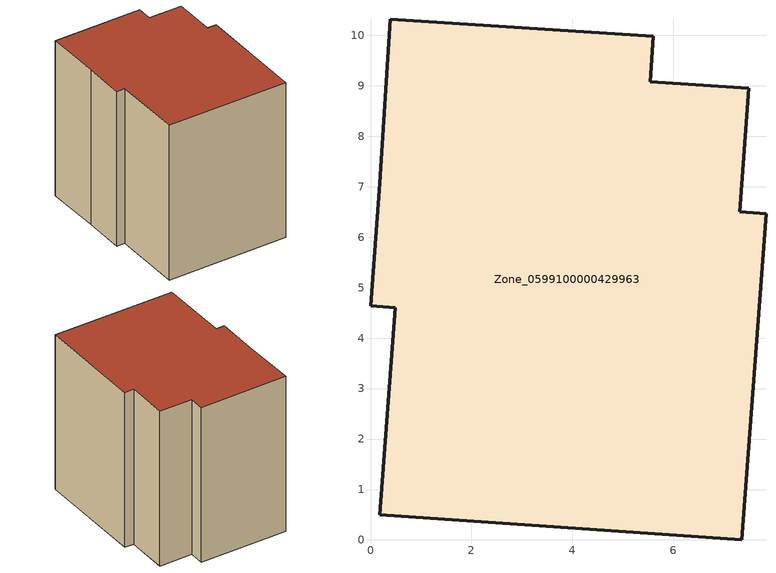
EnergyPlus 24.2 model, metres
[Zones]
Zone_0599100000429963
 floor ground (C_G): 7.84,6.46 7.36,0 0.18,0.5 0.49,4.61 0,4.64 0.18,7.07 0.4,10.32 5.6,9.98 5.54,9.08 7.5,8.95 7.31,6.5 z7.51
 wall outside (C_F): 5.54,9.08 5.6,9.98 0.4,10.32 0.18,7.07 0,4.64 0.49,4.61 0.18,0.5 7.36,0 7.84,6.46 7.31,6.5 7.5,8.95 5.54,9.08 z7.51:16.99
 roof outside (C_R): 7.31,6.5 7.5,8.95 5.54,9.08 5.6,9.98 0.4,10.32 0.18,7.07 0,4.64 0.49,4.61 0.18,0.5 7.36,0 7.84,6.46 z16.99
[BUILDING]
Pand.0599100000429963: North Axis=0; Terrain=City; Loads Convergence Tolerance Value=0.04; Temperature Convergence Tolerance Value=0.4; Solar Distribution=FullExterior; Maximum Number of Warmup Days=25; Minimum Number of Warmup Days=1
[Site:Location]
Rotterdam.The.Hague.AP_ZH_NLD Design_Conditions: Latitude=51.96; Longitude=4.45; Time Zone=1; Elevation=-4.5
[SITE:GROUNDTEMPERATURE:BUILDINGSURFACE]
18, 18, 18, 18, 18, 18, 18, 18, 18, 18, 18, 18
[MATERIAL] Thermal Absorptance=0.9; Solar Absorptance=0.7; Visible Absorptance=0.7
Name | Roughness | Thickness | Conductivity | Density | Specific Heat
G.TI.2006-2014 | MediumSmooth | 0.15 | 0.06 | 540 | 1210
F.TI.2006-2014 | Rough | 0.3 | 0.12 | 1920 | 840
R.TI.2006-2014 | MediumRough | 0.2 | 0.08 | 1500 | 1000
[CONSTRUCTION]
C_G: G.TI.2006-2014
C_F: F.TI.2006-2014
C_R: R.TI.2006-2014
[ZONE]
Zone_0599100000429963: Type=1; Multiplier=1; Ceiling Height=Autocalculate; Volume=Autocalculate; Floor Area=autocalculate; Part of Total Floor Area=Yes
[ZONEINFILTRATION:DESIGNFLOWRATE]
Infil_Zone_0599100000429963: Zone or ZoneList or Space or SpaceList=Zone_0599100000429963; Schedule=AlwaysOn; Design Flow Rate Calculation Method=Flow/Area; Flow Rate per Floor Area=0.0015; Constant Term Coefficient=1; Temperature Term Coefficient=0; Velocity Term Coefficient=0; Velocity Squared Term Coefficient=0
[HVACTEMPLATE:ZONE:IDEALLOADSAIRSYSTEM]
Zone_0599100000429963: Maximum Heating Supply Air Temperature=50; Minimum Cooling Supply Air Temperature=13; Maximum Heating Supply Air Humidity Ratio=0.0156; Minimum Cooling Supply Air Humidity Ratio=0.0077; Heating Limit=NoLimit; Cooling Limit=NoLimit; Dehumidification Control Type=ConstantSensibleHeatRatio; Cooling Sensible Heat Ratio=0.7; Dehumidification Setpoint=60; Humidification Control Type=None; Humidification Setpoint=30; Outdoor Air Method=None; Outdoor Air Flow Rate per Person=0.00944; Outdoor Air Flow Rate per Zone Floor Area=0; Outdoor Air Flow Rate per Zone=0; Demand Controlled Ventilation Type=None; Outdoor Air Economizer Type=NoEconomizer; Heat Recovery Type=None; Sensible Heat Recovery Effectiveness=0.7; Latent Heat Recovery Effectiveness=0.65
[ZONECONTROL:THERMOSTAT]
ThermostatControl_Zone_0599100000429963: Zone or ZoneList=Zone_0599100000429963; Control Type Schedule=DualSetpointControlType; Control 1=Thermostat_Zone_0599100000429963; Temperature Difference Between Cutout And Setpoint=0
[THERMOSTATSETPOINT:DUALSETPOINT]
Thermostat_Zone_0599100000429963: Heating Setpoint Temperature Schedule=HeatingSetpoint_Zone_0599100000429963; Cooling Setpoint Temperature Schedule=CoolingSetpoint_Zone_0599100000429963
[SCHEDULE:COMPACT]
HeatingSetpoint_Zone_0599100000429963: Through: 12/31, For: AllDays, Until: 24:00, 21
CoolingSetpoint_Zone_0599100000429963: Through: 12/31, For: AllDays, Until: 24:00, 24
DualSetpointControlType: Through: 12/31, For: AllDays, Until: 24:00, 4
AlwaysOn: Through: 12/31, For: AllDays, Until: 24:00, 1
